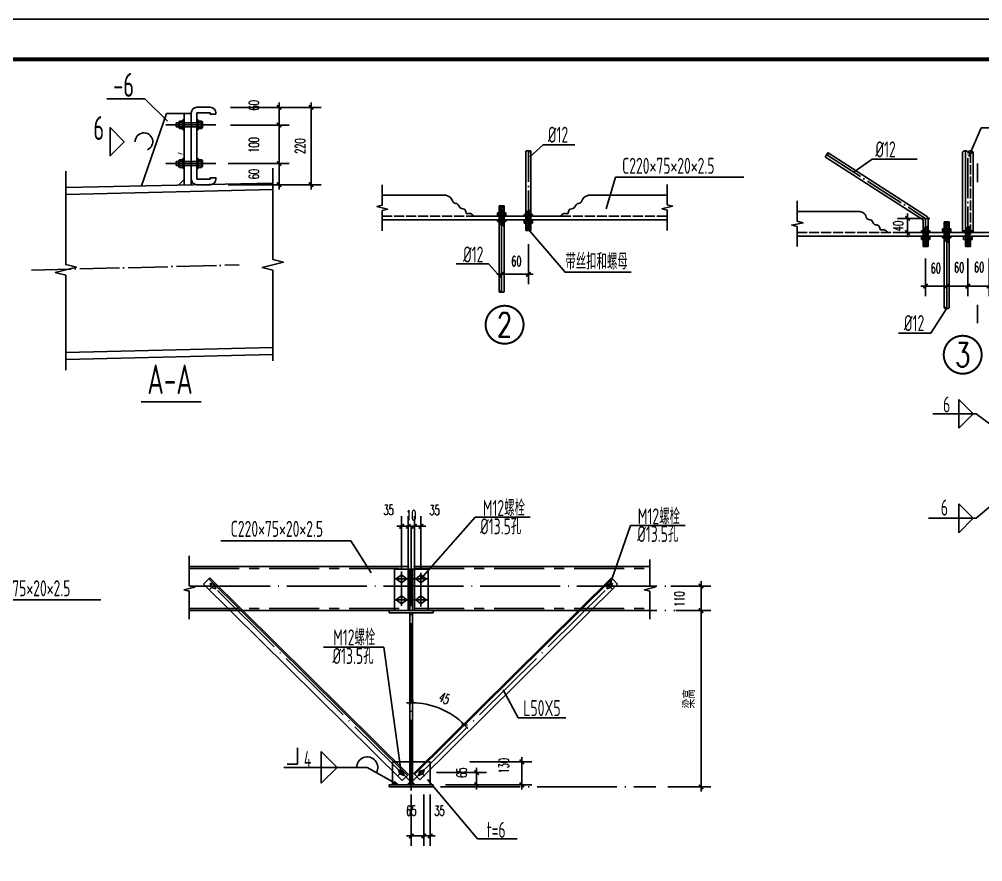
# Model space of a CAD drawing. Extents: x 14207793 to 14719554, y -1675802 to -1228715.
# Drawn here: x 14532080 to 14556190, y -1568071 to -1546998 of the extents above; entities that cross this region are included whole.
import ezdxf
from ezdxf.enums import TextEntityAlignment as Align

# ---------------------------------------------------------------- set-up
doc = ezdxf.new("R2010")
doc.units = 0
doc.header["$LTSCALE"] = 500
doc.header["$MEASUREMENT"] = 0
for name, pattern in [('5', [1.2, 0.5, -0.1, 0.5, -0.1]), ('CENTERR', [30, 25, -2, 1, -2]), ('CENTERX2', [4, 2.5, -0.5, 0.5, -0.5]), ('DOTE', [2.42, 2, -0.2, 0.02, -0.2]), ('x', [5, 3, -2]), ('x2', [1.25, 0.75, -0.5])]:
    doc.linetypes.add(name, pattern=pattern)
doc.layers.get('0').update_dxf_attribs({"linetype": 'CONTINUOUS'})
doc.layers.get('DEFPOINTS').update_dxf_attribs({"color": 140, "linetype": 'CONTINUOUS'})
for name, color, linetype in [('2Z', 2, 'CENTERR'), ('4', 7, 'CONTINUOUS'), ('AXIS', 3, 'CONTINUOUS'), ('BOLT', 2, 'CONTINUOUS'), ('BOLTFILL', 2, 'CONTINUOUS'), ('BOLTX', 2, 'x2'), ('DIM', 3, 'CONTINUOUS'), ('DOTE', 8, 'DOTE'), ('GSYMBT', 3, 'CONTINUOUS'), ('PUB_TITLE', 4, 'CONTINUOUS'), ('S', 2, 'CONTINUOUS'), ('SBEAM', 2, 'CONTINUOUS'), ('SYMB', 7, 'CONTINUOUS'), ('X', 2, 'x')]:
    doc.layers.add(name, color=color, linetype=linetype)
doc.styles.add('DIM_FONT', font='SIMPLEX.shx', dxfattribs={"width": 0.6})
doc.styles.add('HZ', font='txt', dxfattribs={"width": 0.8, "bigfont": 'hztxt'})
doc.styles.add('TSSD_REIN', font='Tssdeng.shx', dxfattribs={"width": 0.65, "bigfont": 'hztxt.shx'})
doc.dimstyles.new('DIMN', dxfattribs={"dimtxt": 300, "dimasz": 0.5, "dimexe": 100, "dimexo": 300, "dimgap": 150, "dimtad": 1, "dimdec": 0, "dimzin": 0, "dimdsep": 46, "dimtxsty": 'DIM_FONT', "dimblk": '_DIMX', "dimcen": 0.09, "dimdle": 0.6, "dimclrd": 3, "dimclre": 3, "dimclrt": 7, "dimadec": 0, "dimazin": 0, "dimtfac": 3.036, "dimtdec": 0, "dimtix": 1, "dimtmove": 2, "dimatfit": 3, "dimldrblk": '_DIMX', "dimfxl": 0, "dimtolj": 1, "dimtzin": 0, "dimarcsym": 0})
doc.dimstyles.new('DIMN$0', dxfattribs={"dimtxt": 250, "dimasz": 0.8, "dimexe": 250, "dimexo": 300, "dimgap": 150, "dimtad": 1, "dimdec": 0, "dimzin": 0, "dimdsep": 46, "dimtxsty": 'DIM_FONT', "dimblk": '_DIMX', "dimcen": 0.09, "dimclrt": 7, "dimadec": 0, "dimazin": 0, "dimtfac": 1, "dimtdec": 0, "dimtix": 1, "dimtmove": 2, "dimatfit": 3, "dimldrblk": '_DIMX', "dimfxl": 0, "dimtolj": 1, "dimtzin": 0, "dimarcsym": 0})

# ---------------------------------------------------------------- blocks, each defined once
blk = doc.blocks.new('BF8_3')
for p, q in [((1.5, -1.57), (1.5, 4.63)), ((-2.35, -1.57), (1.5, -1.57))]:
    blk.add_line(p, q)
blk = doc.blocks.new('_DIMX')
blk.add_line((-150, 0), (150, 0))
at = {"const_width": 50}
blk.add_lwpolyline([(-70, -70), (70, 70)], dxfattribs=at)
blk = doc.blocks.new('*D27')
at = {"layer": 'AXIS', "color": 0, "lineweight": -2}
for p, q in [((14542523, -1565841), (14543774, -1565841)), ((14543524, -1565842), (14543524, -1566144)), ((14542746, -1566145), (14543774, -1566145))]:
    blk.add_line(p, q, dxfattribs=at)
at = {"layer": 'DEFPOINTS', "color": 0}
for p in [(14542223, -1565841), (14542446, -1566145), (14543524, -1566145)]:
    blk.add_point(p, dxfattribs=at)
at = {"layer": 'AXIS', "color": 0, "lineweight": -2, "xscale": 0.8, "yscale": 0.8, "zscale": 0.8}
for p, rotation in [((14543524, -1565841), 90), ((14543524, -1566145), 270)]:
    blk.add_blockref('_DIMX', p, dxfattribs=dict(at, rotation=rotation))
at = {"layer": 'AXIS', "color": 7, "insert": (14543150, -1565841), "char_height": 250, "attachment_point": 5, "rotation": 90, "style": 'DIM_FONT'}
blk.add_mtext('\\A1;65', dxfattribs=at)
blk = doc.blocks.new('*D28')
at = {"layer": 'AXIS', "color": 0, "lineweight": -2}
for p, q in [((14543351, -1565572), (14544907, -1565572)), ((14544657, -1566144), (14544657, -1565573)), ((14543428, -1566145), (14544907, -1566145))]:
    blk.add_line(p, q, dxfattribs=at)
at = {"layer": 'DEFPOINTS', "color": 0}
for p in [(14543051, -1565572), (14544657, -1565572), (14543128, -1566145)]:
    blk.add_point(p, dxfattribs=at)
at = {"layer": 'AXIS', "color": 0, "lineweight": -2, "xscale": 0.8, "yscale": 0.8, "zscale": 0.8}
for p, rotation in [((14544657, -1565572), 90), ((14544657, -1566145), 270)]:
    blk.add_blockref('_DIMX', p, dxfattribs=dict(at, rotation=rotation))
at = {"layer": 'AXIS', "color": 7, "insert": (14544206, -1565671), "char_height": 250, "attachment_point": 5, "rotation": 90, "style": 'DIM_FONT'}
blk.add_mtext('\\A1;130', dxfattribs=at)
blk = doc.blocks.new('JF_13')
for p, q in [((3, 0), (0, 3)), ((0, 3), (0, 0)), ((0, 0), (3, 0)), ((0, -3), (0, 0)), ((3, 0), (0, -3))]:
    blk.add_line(p, q)
blk = doc.blocks.new('*D29')
at = {"layer": 'AXIS', "color": 0, "lineweight": -2}
for p, q in [((14548388, -1561176), (14549390, -1561176)), ((14549140, -1561177), (14549140, -1561787)), ((14548508, -1561788), (14549390, -1561788))]:
    blk.add_line(p, q, dxfattribs=at)
at = {"layer": 'DEFPOINTS', "color": 0}
for p in [(14548088, -1561176), (14548208, -1561788), (14549140, -1561788)]:
    blk.add_point(p, dxfattribs=at)
at = {"layer": 'AXIS', "color": 0, "lineweight": -2, "xscale": 0.8, "yscale": 0.8, "zscale": 0.8}
for p, rotation in [((14549140, -1561176), 90), ((14549140, -1561788), 270)]:
    blk.add_blockref('_DIMX', p, dxfattribs=dict(at, rotation=rotation))
at = {"layer": 'AXIS', "color": 7, "insert": (14548599, -1561501), "char_height": 250, "attachment_point": 5, "rotation": 90, "style": 'DIM_FONT'}
blk.add_mtext('\\A1;110', dxfattribs=at)
blk = doc.blocks.new('*D32')
at = {"layer": 'AXIS', "color": 0, "lineweight": -2}
for p, q in [((14554863, -1551979), (14554059, -1551979)), ((14554309, -1551980), (14554309, -1552331)), ((14554460, -1552332), (14554059, -1552332))]:
    blk.add_line(p, q, dxfattribs=at)
at = {"layer": 'DEFPOINTS', "color": 0}
for p in [(14555163, -1551979), (14554309, -1552332), (14554760, -1552332)]:
    blk.add_point(p, dxfattribs=at)
at = {"layer": 'AXIS', "color": 0, "lineweight": -2, "xscale": 0.8, "yscale": 0.8, "zscale": 0.8}
for p, rotation in [((14554309, -1551979), 90), ((14554309, -1552332), 270)]:
    blk.add_blockref('_DIMX', p, dxfattribs=dict(at, rotation=rotation))
at = {"layer": 'AXIS', "color": 7, "insert": (14554075, -1552168), "char_height": 250, "attachment_point": 5, "rotation": 90, "style": 'DIM_FONT'}
blk.add_mtext('\\A1;40', dxfattribs=at)
blk = doc.blocks.new('*D33')
at = {"layer": 'AXIS', "color": 0, "lineweight": -2}
for p, q in [((14555818, -1552984), (14555818, -1553922)), ((14556348, -1552984), (14556348, -1553922)), ((14555819, -1553672), (14556347, -1553672))]:
    blk.add_line(p, q, dxfattribs=at)
at = {"layer": 'DEFPOINTS', "color": 0}
for p in [(14555818, -1552684), (14556348, -1552684), (14556348, -1553672)]:
    blk.add_point(p, dxfattribs=at)
at = {"layer": 'AXIS', "color": 0, "lineweight": -2, "xscale": 0.8, "yscale": 0.8, "zscale": 0.8, "rotation": 180}
blk.add_blockref('_DIMX', (14555818, -1553672), dxfattribs=at)
at = {"layer": 'AXIS', "color": 0, "lineweight": -2, "xscale": 0.8, "yscale": 0.8, "zscale": 0.8}
blk.add_blockref('_DIMX', (14556348, -1553672), dxfattribs=at)
at = {"layer": 'AXIS', "color": 7, "insert": (14556100, -1553200), "char_height": 250, "attachment_point": 5, "style": 'DIM_FONT'}
blk.add_mtext('\\A1;60', dxfattribs=at)
blk = doc.blocks.new('*D34')
at = {"layer": 'AXIS', "color": 0, "lineweight": -2}
for p, q in [((14555289, -1553117), (14555289, -1553922)), ((14555818, -1552984), (14555818, -1553922)), ((14555290, -1553672), (14555818, -1553672))]:
    blk.add_line(p, q, dxfattribs=at)
at = {"layer": 'DEFPOINTS', "color": 0}
for p in [(14555289, -1552817), (14555818, -1552684), (14555818, -1553672)]:
    blk.add_point(p, dxfattribs=at)
at = {"layer": 'AXIS', "color": 0, "lineweight": -2, "xscale": 0.8, "yscale": 0.8, "zscale": 0.8, "rotation": 180}
blk.add_blockref('_DIMX', (14555289, -1553672), dxfattribs=at)
at = {"layer": 'AXIS', "color": 0, "lineweight": -2, "xscale": 0.8, "yscale": 0.8, "zscale": 0.8}
blk.add_blockref('_DIMX', (14555818, -1553672), dxfattribs=at)
at = {"layer": 'AXIS', "color": 7, "insert": (14555600, -1553205), "char_height": 250, "attachment_point": 5, "style": 'DIM_FONT'}
blk.add_mtext('\\A1;60', dxfattribs=at)
blk = doc.blocks.new('*D35')
at = {"layer": 'AXIS', "color": 0, "lineweight": -2}
for p, q in [((14554760, -1552984), (14554760, -1553922)), ((14555289, -1552974), (14555289, -1553922)), ((14554761, -1553672), (14555288, -1553672))]:
    blk.add_line(p, q, dxfattribs=at)
at = {"layer": 'DEFPOINTS', "color": 0}
for p in [(14554760, -1552684), (14555289, -1552674), (14555289, -1553672)]:
    blk.add_point(p, dxfattribs=at)
at = {"layer": 'AXIS', "color": 0, "lineweight": -2, "xscale": 0.8, "yscale": 0.8, "zscale": 0.8, "rotation": 180}
blk.add_blockref('_DIMX', (14554760, -1553672), dxfattribs=at)
at = {"layer": 'AXIS', "color": 0, "lineweight": -2, "xscale": 0.8, "yscale": 0.8, "zscale": 0.8}
blk.add_blockref('_DIMX', (14555289, -1553672), dxfattribs=at)
at = {"layer": 'AXIS', "color": 7, "insert": (14555015, -1553224), "char_height": 250, "attachment_point": 5, "style": 'DIM_FONT'}
blk.add_mtext('\\A1;60', dxfattribs=at)
blk = doc.blocks.new('*D36')
at = {"layer": 'AXIS', "color": 0, "lineweight": -2}
for p, q in [((14544149, -1552561), (14544149, -1553627)), ((14544820, -1552625), (14544820, -1553627)), ((14544150, -1553377), (14544819, -1553377))]:
    blk.add_line(p, q, dxfattribs=at)
at = {"layer": 'DEFPOINTS', "color": 0}
for p in [(14544149, -1552261), (14544820, -1552325), (14544820, -1553377)]:
    blk.add_point(p, dxfattribs=at)
at = {"layer": 'AXIS', "color": 0, "lineweight": -2, "xscale": 0.8, "yscale": 0.8, "zscale": 0.8, "rotation": 180}
blk.add_blockref('_DIMX', (14544149, -1553377), dxfattribs=at)
at = {"layer": 'AXIS', "color": 0, "lineweight": -2, "xscale": 0.8, "yscale": 0.8, "zscale": 0.8}
blk.add_blockref('_DIMX', (14544820, -1553377), dxfattribs=at)
at = {"layer": 'AXIS', "color": 7, "insert": (14544520, -1553050), "char_height": 250, "attachment_point": 5, "style": 'DIM_FONT'}
blk.add_mtext('\\A1;60', dxfattribs=at)
blk = doc.blocks.new('*D37')
at = {"layer": 'AXIS', "color": 0, "lineweight": -2}
for p, q in [((14538020, -1549203), (14539632, -1549203)), ((14539382, -1549203), (14539382, -1551135)), ((14538020, -1551136), (14539632, -1551136))]:
    blk.add_line(p, q, dxfattribs=at)
at = {"layer": 'DEFPOINTS', "color": 0}
for p in [(14537720, -1549203), (14537720, -1551136), (14539382, -1551136)]:
    blk.add_point(p, dxfattribs=at)
at = {"layer": 'AXIS', "color": 0, "lineweight": -2, "xscale": 0.8, "yscale": 0.8, "zscale": 0.8}
for p, rotation in [((14539382, -1549203), 90), ((14539382, -1551136), 270)]:
    blk.add_blockref('_DIMX', p, dxfattribs=dict(at, rotation=rotation))
at = {"layer": 'AXIS', "color": 7, "insert": (14539107, -1550169), "char_height": 250, "attachment_point": 5, "rotation": 90, "style": 'DIM_FONT'}
blk.add_mtext('\\A1;220', dxfattribs=at)
blk = doc.blocks.new('*D38')
at = {"layer": 'AXIS', "color": 0, "lineweight": -2}
for p, q in [((14537370, -1549203), (14538831, -1549203)), ((14538581, -1549203), (14538581, -1549643)), ((14537370, -1549644), (14538831, -1549644))]:
    blk.add_line(p, q, dxfattribs=at)
at = {"layer": 'DEFPOINTS', "color": 0}
for p in [(14537070, -1549203), (14537070, -1549644), (14538581, -1549644)]:
    blk.add_point(p, dxfattribs=at)
at = {"layer": 'AXIS', "color": 0, "lineweight": -2, "xscale": 0.8, "yscale": 0.8, "zscale": 0.8}
for p, rotation in [((14538581, -1549203), 90), ((14538581, -1549644), 270)]:
    blk.add_blockref('_DIMX', p, dxfattribs=dict(at, rotation=rotation))
at = {"layer": 'AXIS', "color": 7, "insert": (14537951, -1549150), "char_height": 250, "attachment_point": 5, "rotation": 90, "style": 'DIM_FONT'}
blk.add_mtext('\\A1;60', dxfattribs=at)
blk = doc.blocks.new('*D39')
at = {"layer": 'AXIS', "color": 0, "lineweight": -2}
for p, q in [((14537370, -1549644), (14538831, -1549644)), ((14538581, -1549644), (14538581, -1550606)), ((14537304, -1550606), (14538831, -1550606))]:
    blk.add_line(p, q, dxfattribs=at)
at = {"layer": 'DEFPOINTS', "color": 0}
for p in [(14537070, -1549644), (14537004, -1550606), (14538581, -1550606)]:
    blk.add_point(p, dxfattribs=at)
at = {"layer": 'AXIS', "color": 0, "lineweight": -2, "xscale": 0.8, "yscale": 0.8, "zscale": 0.8}
for p, rotation in [((14538581, -1549644), 90), ((14538581, -1550606), 270)]:
    blk.add_blockref('_DIMX', p, dxfattribs=dict(at, rotation=rotation))
at = {"layer": 'AXIS', "color": 7, "insert": (14537951, -1550142), "char_height": 250, "attachment_point": 5, "rotation": 90, "style": 'DIM_FONT'}
blk.add_mtext('\\A1;100', dxfattribs=at)
blk = doc.blocks.new('*D40')
at = {"layer": 'AXIS', "color": 0, "lineweight": -2}
for p, q in [((14537304, -1550606), (14538831, -1550606)), ((14538581, -1550607), (14538581, -1551135)), ((14537304, -1551136), (14538831, -1551136))]:
    blk.add_line(p, q, dxfattribs=at)
at = {"layer": 'DEFPOINTS', "color": 0}
for p in [(14537004, -1550606), (14537004, -1551136), (14538581, -1551136)]:
    blk.add_point(p, dxfattribs=at)
at = {"layer": 'AXIS', "color": 0, "lineweight": -2, "xscale": 0.8, "yscale": 0.8, "zscale": 0.8}
for p, rotation in [((14538581, -1550606), 90), ((14538581, -1551136), 270)]:
    blk.add_blockref('_DIMX', p, dxfattribs=dict(at, rotation=rotation))
at = {"layer": 'AXIS', "color": 7, "insert": (14537951, -1550871), "char_height": 250, "attachment_point": 5, "rotation": 90, "style": 'DIM_FONT'}
blk.add_mtext('\\A1;60', dxfattribs=at)
blk = doc.blocks.new('*D41')
at = {"layer": 'AXIS', "color": 0, "lineweight": -2}
blk.add_arc((14541890, -1565971), 1877, 44.7162, 89.9756, dxfattribs=at)
at = {"layer": 'DEFPOINTS', "color": 0}
for p in [(14541890, -1559802), (14546920, -1560995), (14542834, -1564349), (14541974, -1565888), (14541890, -1566290)]:
    blk.add_point(p, dxfattribs=at)
at = {"layer": 'AXIS', "color": 0, "lineweight": -2, "xscale": 0.8, "yscale": 0.8, "zscale": 0.8}
for p, rotation in [((14541890, -1564094), 179.9877897068801), ((14543224, -1564651), 314.704023549247)]:
    blk.add_blockref('_DIMX', p, dxfattribs=dict(at, rotation=rotation))
at = {"layer": 'AXIS', "color": 7, "insert": (14542719, -1563985), "char_height": 250, "attachment_point": 5, "rotation": 337.3459, "style": 'DIM_FONT'}
blk.add_mtext('\\A1;45', dxfattribs=at)
blk = doc.blocks.new('*D42')
at = {"layer": 'AXIS', "color": 0, "lineweight": -2}
for p, q in [((14541648, -1560763), (14541648, -1559430)), ((14541813, -1560763), (14541813, -1559430)), ((14541647, -1559680), (14541646, -1559680)), ((14541648, -1559680), (14541813, -1559680)), ((14541814, -1559680), (14541815, -1559680))]:
    blk.add_line(p, q, dxfattribs=at)
at = {"layer": 'DEFPOINTS', "color": 0}
for p in [(14541813, -1559680), (14541648, -1561063), (14541813, -1561063)]:
    blk.add_point(p, dxfattribs=at)
at = {"layer": 'AXIS', "color": 0, "lineweight": -2, "xscale": 0.8, "yscale": 0.8, "zscale": 0.8}
blk.add_blockref('_DIMX', (14541648, -1559680), dxfattribs=at)
at = {"layer": 'AXIS', "color": 0, "lineweight": -2, "xscale": 0.8, "yscale": 0.8, "zscale": 0.8, "rotation": 180}
blk.add_blockref('_DIMX', (14541813, -1559680), dxfattribs=at)
at = {"layer": 'AXIS', "color": 7, "insert": (14541323, -1559271), "char_height": 250, "attachment_point": 5, "style": 'DIM_FONT'}
blk.add_mtext('\\A1;35', dxfattribs=at)
blk = doc.blocks.new('*D43')
at = {"layer": 'AXIS', "color": 0, "lineweight": -2}
for p, q in [((14541813, -1560763), (14541813, -1559430)), ((14541967, -1560763), (14541967, -1559430)), ((14541812, -1559680), (14541811, -1559680)), ((14541813, -1559680), (14541967, -1559680)), ((14541968, -1559680), (14541969, -1559680))]:
    blk.add_line(p, q, dxfattribs=at)
at = {"layer": 'DEFPOINTS', "color": 0}
for p in [(14541967, -1559680), (14541813, -1561063), (14541967, -1561063)]:
    blk.add_point(p, dxfattribs=at)
at = {"layer": 'AXIS', "color": 0, "lineweight": -2, "xscale": 0.8, "yscale": 0.8, "zscale": 0.8}
blk.add_blockref('_DIMX', (14541813, -1559680), dxfattribs=at)
at = {"layer": 'AXIS', "color": 0, "lineweight": -2, "xscale": 0.8, "yscale": 0.8, "zscale": 0.8, "rotation": 180}
blk.add_blockref('_DIMX', (14541967, -1559680), dxfattribs=at)
at = {"layer": 'AXIS', "color": 7, "insert": (14541890, -1559405), "char_height": 250, "attachment_point": 5, "style": 'DIM_FONT'}
blk.add_mtext('\\A1;10', dxfattribs=at)
blk = doc.blocks.new('*D44')
at = {"layer": 'AXIS', "color": 0, "lineweight": -2}
for p, q in [((14541967, -1560763), (14541967, -1559430)), ((14542133, -1560763), (14542133, -1559430)), ((14541967, -1559680), (14541966, -1559680)), ((14541967, -1559680), (14542133, -1559680)), ((14542133, -1559680), (14542134, -1559680))]:
    blk.add_line(p, q, dxfattribs=at)
at = {"layer": 'DEFPOINTS', "color": 0}
for p in [(14542133, -1559680), (14541967, -1561063), (14542133, -1561063)]:
    blk.add_point(p, dxfattribs=at)
at = {"layer": 'AXIS', "color": 0, "lineweight": -2, "xscale": 0.8, "yscale": 0.8, "zscale": 0.8}
blk.add_blockref('_DIMX', (14541967, -1559680), dxfattribs=at)
at = {"layer": 'AXIS', "color": 0, "lineweight": -2, "xscale": 0.8, "yscale": 0.8, "zscale": 0.8, "rotation": 180}
blk.add_blockref('_DIMX', (14542133, -1559680), dxfattribs=at)
at = {"layer": 'AXIS', "color": 7, "insert": (14542473, -1559273), "char_height": 250, "attachment_point": 5, "style": 'DIM_FONT'}
blk.add_mtext('\\A1;35', dxfattribs=at)
blk = doc.blocks.new('*D45')
at = {"layer": 'AXIS', "color": 0, "lineweight": -2}
for p, q in [((14541890, -1566390), (14541890, -1567676)), ((14542202, -1566390), (14542202, -1567676)), ((14541891, -1567426), (14542201, -1567426))]:
    blk.add_line(p, q, dxfattribs=at)
at = {"layer": 'DEFPOINTS', "color": 0}
for p in [(14541890, -1566090), (14542202, -1566090), (14542202, -1567426)]:
    blk.add_point(p, dxfattribs=at)
at = {"layer": 'AXIS', "color": 0, "lineweight": -2, "xscale": 0.8, "yscale": 0.8, "zscale": 0.8, "rotation": 180}
blk.add_blockref('_DIMX', (14541890, -1567426), dxfattribs=at)
at = {"layer": 'AXIS', "color": 0, "lineweight": -2, "xscale": 0.8, "yscale": 0.8, "zscale": 0.8}
blk.add_blockref('_DIMX', (14542202, -1567426), dxfattribs=at)
at = {"layer": 'AXIS', "color": 7, "insert": (14541890, -1566796), "char_height": 250, "attachment_point": 5, "style": 'DIM_FONT'}
blk.add_mtext('\\A1;65', dxfattribs=at)
blk = doc.blocks.new('*D46')
at = {"layer": 'AXIS', "color": 0, "lineweight": -2}
for p, q in [((14542202, -1566390), (14542202, -1567676)), ((14542364, -1566390), (14542364, -1567676)), ((14542201, -1567426), (14542201, -1567426)), ((14542202, -1567426), (14542364, -1567426)), ((14542365, -1567426), (14542366, -1567426))]:
    blk.add_line(p, q, dxfattribs=at)
at = {"layer": 'DEFPOINTS', "color": 0}
for p in [(14542202, -1566090), (14542364, -1566090), (14542364, -1567426)]:
    blk.add_point(p, dxfattribs=at)
at = {"layer": 'AXIS', "color": 0, "lineweight": -2, "xscale": 0.8, "yscale": 0.8, "zscale": 0.8}
blk.add_blockref('_DIMX', (14542202, -1567426), dxfattribs=at)
at = {"layer": 'AXIS', "color": 0, "lineweight": -2, "xscale": 0.8, "yscale": 0.8, "zscale": 0.8, "rotation": 180}
blk.add_blockref('_DIMX', (14542364, -1567426), dxfattribs=at)
at = {"layer": 'AXIS', "color": 7, "insert": (14542595, -1566796), "char_height": 250, "attachment_point": 5, "style": 'DIM_FONT'}
blk.add_mtext('\\A1;35', dxfattribs=at)
blk = doc.blocks.new('*D47')
at = {"layer": 'AXIS', "color": 0, "lineweight": -2}
for p, q in [((14548808, -1561788), (14549390, -1561788)), ((14549140, -1561789), (14549140, -1566197)), ((14548313, -1566198), (14549390, -1566198))]:
    blk.add_line(p, q, dxfattribs=at)
at = {"layer": 'DEFPOINTS', "color": 0}
for p in [(14548508, -1561788), (14548013, -1566198), (14549140, -1566198)]:
    blk.add_point(p, dxfattribs=at)
at = {"layer": 'AXIS', "color": 0, "lineweight": -2, "xscale": 0.8, "yscale": 0.8, "zscale": 0.8}
for p, rotation in [((14549140, -1561788), 90), ((14549140, -1566198), 270)]:
    blk.add_blockref('_DIMX', p, dxfattribs=dict(at, rotation=rotation))
at = {"layer": 'AXIS', "color": 7, "insert": (14548840, -1563993), "char_height": 300, "attachment_point": 5, "rotation": 90, "style": 'TSSD_REIN'}
blk.add_mtext('\\A1;梁高', dxfattribs=at)

msp = doc.modelspace()

# ---------------------------------------------------------------- linework, layer by layer
for p, q in [((14544757.98, -1552277.8), (14544757.98, -1550298.84)), ((14544881.46, -1552277.8), (14544881.46, -1550298.84)), ((14552256.95, -1550443.13), (14554657.69, -1551986.47)), ((14552323.73, -1550339.27), (14554781.17, -1551919.05)), ((14555756.6, -1552684.4), (14555756.6, -1550290.01)), ((14544087.66, -1551660.4), (14544211.14, -1551660.4)), ((14544087.66, -1551660.4), (14544087.66, -1553812.11)), ((14544087.66, -1551678.55), (14544211.14, -1551734.68)), ((14544154.29, -1551660.4), (14544211.14, -1551686.24)), ((14544211.14, -1551660.4), (14544211.14, -1553812.11)), ((14544043.56, -1551836.8), (14544043.56, -1551925)), ((14544043.56, -1551836.8), (14544255.24, -1551836.8)), ((14544087.66, -1551727), (14544211.14, -1551783.12)), ((14544087.66, -1551775.44), (14544211.14, -1551831.56)), ((14544087.66, -1551823.88), (14544211.14, -1551880)), ((14544087.66, -1551872.32), (14544211.14, -1551928.45)), ((14544087.66, -1551920.76), (14544211.14, -1551976.89)), ((14544255.24, -1551836.8), (14544255.24, -1551925)), ((14544713.88, -1551925), (14544713.88, -1551880.9)), ((14544713.88, -1551880.9), (14544925.56, -1551880.9)), ((14544757.98, -1551823.67), (14544881.46, -1551767.55)), ((14544757.98, -1551872.11), (14544881.46, -1551815.99)), ((14544757.98, -1551920.55), (14544881.46, -1551864.43)), ((14544757.98, -1551969), (14544881.46, -1551912.87)), ((14544925.56, -1551925), (14544925.56, -1551880.9)), ((14544043.56, -1552013.2), (14544043.56, -1552057.3)), ((14544043.56, -1552057.3), (14544255.24, -1552057.3)), ((14544087.66, -1551969.2), (14544211.14, -1552025.33)), ((14544087.66, -1552017.65), (14544211.14, -1552073.77)), ((14544087.66, -1552066.09), (14544211.14, -1552122.21)), ((14544087.66, -1552114.53), (14544211.14, -1552170.65)), ((14544255.24, -1552013.2), (14544255.24, -1552057.3)), ((14544713.88, -1552101.4), (14544713.88, -1552013.2)), ((14544713.88, -1552101.4), (14544925.56, -1552101.4)), ((14544757.98, -1552017.44), (14544881.46, -1551961.31)), ((14544757.98, -1552065.88), (14544881.46, -1552009.75)), ((14544757.98, -1552114.32), (14544881.46, -1552058.2)), ((14544757.98, -1552162.76), (14544881.46, -1552106.64)), ((14544757.98, -1552211.2), (14544881.46, -1552155.08)), ((14544925.56, -1552101.4), (14544925.56, -1552013.2)), ((14554698.2, -1552684.4), (14554698.2, -1552060.66)), ((14554821.68, -1552684.4), (14554821.68, -1551993.25)), ((14555227.4, -1552067), (14555227.4, -1554218.71)), ((14555227.4, -1552067), (14555350.88, -1552067)), ((14555227.4, -1552085.15), (14555350.88, -1552141.28)), ((14555227.4, -1552133.6), (14555350.88, -1552189.72)), ((14555294.03, -1552067), (14555350.88, -1552092.84)), ((14555350.88, -1552067), (14555350.88, -1554218.71)), ((14544757.98, -1552259.65), (14544881.46, -1552203.52)), ((14544757.98, -1552277.8), (14544881.46, -1552277.8)), ((14544824.61, -1552277.8), (14544881.46, -1552251.96)), ((14554654.1, -1552331.6), (14554654.1, -1552287.5)), ((14554654.1, -1552287.5), (14554865.78, -1552287.5)), ((14554698.2, -1552230.27), (14554821.68, -1552174.15)), ((14554698.2, -1552278.71), (14554821.68, -1552222.59)), ((14554698.2, -1552327.15), (14554821.68, -1552271.03)), ((14554698.2, -1552375.6), (14554821.68, -1552319.47)), ((14554698.2, -1552424.04), (14554821.68, -1552367.91)), ((14554865.78, -1552331.6), (14554865.78, -1552287.5)), ((14555183.3, -1552243.4), (14555394.98, -1552243.4)), ((14555183.3, -1552243.4), (14555183.3, -1552331.6)), ((14555227.4, -1552182.04), (14555350.88, -1552238.16)), ((14555227.4, -1552230.48), (14555350.88, -1552286.6)), ((14555227.4, -1552278.92), (14555350.88, -1552335.05)), ((14555227.4, -1552327.36), (14555350.88, -1552383.49)), ((14555227.4, -1552375.8), (14555350.88, -1552431.93)), ((14555394.98, -1552243.4), (14555394.98, -1552331.6)), ((14555712.5, -1552287.5), (14555924.18, -1552287.5)), ((14555712.5, -1552331.6), (14555712.5, -1552287.5)), ((14555756.6, -1552230.27), (14555880.08, -1552174.15)), ((14555756.6, -1552278.71), (14555880.08, -1552222.59)), ((14555756.6, -1552327.15), (14555880.08, -1552271.03)), ((14555756.6, -1552375.6), (14555880.08, -1552319.47)), ((14555756.6, -1552424.04), (14555880.08, -1552367.91)), ((14555924.18, -1552331.6), (14555924.18, -1552287.5)), ((14554654.1, -1552508), (14554654.1, -1552419.8)), ((14554654.1, -1552508), (14554865.78, -1552508)), ((14554698.2, -1552472.48), (14554821.68, -1552416.35)), ((14554698.2, -1552520.92), (14554821.68, -1552464.8)), ((14554698.2, -1552569.36), (14554821.68, -1552513.24)), ((14554698.2, -1552617.8), (14554821.68, -1552561.68)), ((14554698.2, -1552666.25), (14554821.68, -1552610.12)), ((14554865.78, -1552508), (14554865.78, -1552419.8)), ((14555183.3, -1552419.8), (14555183.3, -1552463.9)), ((14555183.3, -1552463.9), (14555394.98, -1552463.9)), ((14555227.4, -1552424.25), (14555350.88, -1552480.37)), ((14555227.4, -1552472.69), (14555350.88, -1552528.81)), ((14555227.4, -1552521.13), (14555350.88, -1552577.25)), ((14555394.98, -1552419.8), (14555394.98, -1552463.9)), ((14555712.5, -1552508), (14555712.5, -1552419.8)), ((14555712.5, -1552508), (14555924.18, -1552508)), ((14555756.6, -1552472.48), (14555880.08, -1552416.35)), ((14555756.6, -1552520.92), (14555880.08, -1552464.8)), ((14555756.6, -1552569.36), (14555880.08, -1552513.24)), ((14555756.6, -1552617.8), (14555880.08, -1552561.68)), ((14555756.6, -1552666.25), (14555880.08, -1552610.12)), ((14555924.18, -1552508), (14555924.18, -1552419.8)), ((14554698.2, -1552684.4), (14554821.68, -1552684.4)), ((14554764.83, -1552684.4), (14554821.68, -1552658.56)), ((14555756.6, -1552684.4), (14555880.08, -1552684.4)), ((14555823.23, -1552684.4), (14555880.08, -1552658.56)), ((14555594.42, -1556505.21), (14555594.42, -1556864.74)), ((14555954.01, -1556864.79), (14555594.42, -1556505.21)), ((14556028.79, -1556864.8), (14554939.1, -1556864.73)), ((14555594.42, -1556864.74), (14555594.42, -1557224.31)), ((14555594.42, -1557224.31), (14555954.01, -1556864.79)), ((14557419.1, -1557901.65), (14556028.79, -1556864.8)), ((14557869.83, -1557901.65), (14556028.79, -1559480.29)), ((14555594.42, -1559120.7), (14555594.42, -1559480.24)), ((14555954.01, -1559480.28), (14555594.42, -1559120.7)), ((14542132.69, -1560995.63), (14543491.39, -1559454.18)), ((14543491.39, -1559454.18), (14544867.5, -1559454.18)), ((14556028.79, -1559480.29), (14554828.85, -1559480.22)), ((14555594.42, -1559480.24), (14555594.42, -1559839.81)), ((14555594.42, -1559839.81), (14555954.01, -1559480.28)), ((14546850.35, -1561172.38), (14547372.5, -1559657.83)), ((14547372.5, -1559657.83), (14548747.5, -1559657.83)), ((14541857.07, -1560751.69), (14541857.07, -1561788.04)), ((14541923.22, -1560751.69), (14541923.22, -1561788.04)), ((14536693.12, -1561127.64), (14536849.04, -1560971.73)), ((14541794.23, -1565910.52), (14536825.65, -1560995.11)), ((14541515.29, -1560995.63), (14541647.59, -1560896.4)), ((14541647.59, -1561094.85), (14541515.29, -1560995.63)), ((14541647.59, -1560896.4), (14541779.89, -1560995.63)), ((14541779.89, -1560995.63), (14541647.59, -1561094.85)), ((14541973.85, -1565888.14), (14546919.51, -1560995.4)), ((14542000.39, -1560995.63), (14542132.69, -1560896.4)), ((14542132.69, -1561094.85), (14542000.39, -1560995.63)), ((14542132.69, -1560896.4), (14542264.99, -1560995.63)), ((14542264.99, -1560995.63), (14542132.69, -1561094.85)), ((14547052.04, -1561127.93), (14546896.12, -1560972.01)), ((14536854.93, -1561104.26), (14536890.02, -1561209.5)), ((14536854.93, -1561104.26), (14536960.18, -1561139.34)), ((14536890.02, -1561209.5), (14536995.26, -1561244.58)), ((14536995.26, -1561244.58), (14536960.18, -1561139.34)), ((14546782.16, -1561244.87), (14546817.24, -1561139.62)), ((14546887.4, -1561209.79), (14546782.16, -1561244.87)), ((14546922.48, -1561104.54), (14546817.24, -1561139.62)), ((14546922.48, -1561104.54), (14546887.4, -1561209.79)), ((14541515.29, -1561522.08), (14541647.59, -1561422.86)), ((14541647.59, -1561621.31), (14541515.29, -1561522.08)), ((14541647.59, -1561422.86), (14541779.89, -1561522.08)), ((14541779.89, -1561522.08), (14541647.59, -1561621.31)), ((14542000.39, -1561522.08), (14542132.69, -1561422.86)), ((14542132.69, -1561621.31), (14542000.39, -1561522.08)), ((14542132.69, -1561422.86), (14542264.99, -1561522.08)), ((14542264.99, -1561522.08), (14542132.69, -1561621.31)), ((14542309.09, -1561788.04), (14547856.14, -1561788.04)), ((14548737.51, -1561788.04), (14549287.41, -1561788.04)), ((14541857.07, -1561840.96), (14541857.07, -1566145.12)), ((14541923.22, -1561840.96), (14541923.22, -1566145.12)), ((14541201.31, -1562707.99), (14539695, -1562707.99)), ((14541638.81, -1565841.49), (14541201.31, -1562707.99)), ((14544186.25, -1563772.43), (14544562.51, -1564467.62)), ((14544562.51, -1564467.62), (14545757.5, -1564467.62)), ((14541416.07, -1565572.19), (14541416.07, -1566145.12)), ((14541857.07, -1565572.19), (14541416.07, -1565572.19)), ((14541923.22, -1565572.19), (14542364.22, -1565572.19)), ((14542364.22, -1565572.19), (14542364.22, -1566145.12)), ((14540786.52, -1565712.98), (14538696.88, -1565712.98)), ((14541563.75, -1566146.15), (14540786.52, -1565712.98)), ((14541570.12, -1565769.85), (14541605.2, -1565875.1)), ((14541570.12, -1565769.85), (14541675.36, -1565804.94)), ((14541605.2, -1565875.1), (14541710.45, -1565910.18)), ((14541661.7, -1566043.05), (14541817.62, -1565887.14)), ((14541710.45, -1565910.18), (14541675.36, -1565804.94)), ((14542106.38, -1566020.67), (14541950.46, -1565864.75)), ((14542069.84, -1565910.18), (14542104.92, -1565804.94)), ((14542175.08, -1565875.1), (14542069.84, -1565910.18)), ((14542210.16, -1565769.85), (14542104.92, -1565804.94)), ((14542210.16, -1565769.85), (14542175.08, -1565875.1)), ((14541338.89, -1566145.12), (14541338.89, -1566198.04)), ((14541338.89, -1566145.12), (14542441.39, -1566145.12)), ((14541563.75, -1566146.15), (14541437.69, -1566105.99)), ((14541563.75, -1566146.15), (14541463.28, -1566060.07)), ((14541790.92, -1566145.12), (14541857.07, -1566078.97)), ((14541923.22, -1566078.97), (14541989.37, -1566145.12)), ((14542298.45, -1566013.57), (14543544.56, -1567495.3)), ((14542441.39, -1566145.12), (14542441.39, -1566198.04)), ((14541338.89, -1566198.04), (14542441.39, -1566198.04)), ((14543544.56, -1567495.3), (14544542.6, -1567495.3))]:
    msp.add_line(p, q)
at = {"linetype": '5'}
msp.add_line((14555880.08, -1552684.4), (14555880.08, -1550349.32), dxfattribs=at)
at = {"color": 6}
for p, q in [((14540377.02, -1560046.74), (14537125, -1560046.74)), ((14540885.72, -1560842.47), (14540377.02, -1560046.74))]:
    msp.add_line(p, q, dxfattribs=at)
at = {"color": 0, "linetype": 'ByBlock'}
for p, q in [((14542573.69, -1561788.04), (14543216.29, -1561788.04)), ((14542573.69, -1561788.04), (14543216.29, -1561788.04)), ((14542661.89, -1561788.04), (14543435.13, -1561788.04))]:
    msp.add_line(p, q, dxfattribs=at)
for points in [[(14544757.98, -1550298.84, -0.45), (14544819.72, -1550298.84, 0.45), (14544881.46, -1550298.84, 0.45), (14544819.72, -1550298.84)], [(14552256.95, -1550443.13, -0.45), (14552290.34, -1550391.2, 0.45), (14552323.73, -1550339.27, 0.45), (14552290.34, -1550391.2)], [(14555686.04, -1550319.67, -0.45), (14555818.34, -1550319.67, 0.45), (14555950.64, -1550319.67, 0.45), (14555818.34, -1550319.67)], [(14544211.14, -1553812.11, -0.45), (14544149.4, -1553812.11, 0.45), (14544087.66, -1553812.11, 0.45), (14544149.4, -1553812.11)], [(14555350.88, -1554218.71, -0.45), (14555289.14, -1554218.71, 0.45), (14555227.4, -1554218.71, 0.45), (14555289.14, -1554218.71)]]:
    msp.add_lwpolyline(points, format="xyb")
for centre, radius, start, end in [((14554733.48, -1551993.25), 88.2, 0, 57.264774), ((14554610, -1552060.66), 88.2, 0, 57.264774), ((14540786.52, -1565712.98), 264.6, 330.868117, 180)]:
    msp.add_arc(centre, radius, start, end)
for points in [[(14542753.81, -1551395.8), (14542888.25, -1551477.8), (14542958.67, -1551592.92), (14543048.29, -1551618.5), (14543112.31, -1551714.44), (14543240.35, -1551765.6), (14543272.35, -1551855.14), (14543368.38, -1551855.14), (14543445.2, -1551925)], [(14546326.19, -1551395.8), (14546191.75, -1551477.8), (14546121.33, -1551592.92), (14546031.71, -1551618.5), (14545967.69, -1551714.44), (14545839.65, -1551765.6), (14545807.65, -1551855.14), (14545711.62, -1551855.14), (14545634.8, -1551925)], [(14553111.46, -1551802.4), (14553245.9, -1551884.4), (14553316.32, -1551999.52), (14553405.94, -1552025.1), (14553469.96, -1552121.04), (14553597.99, -1552172.2), (14553630, -1552261.74), (14553726.03, -1552261.74), (14553802.85, -1552331.6)]]:
    msp.add_spline(points, degree=3)
at = {"layer": '2Z', "color": 2, "linetype": 'CENTERR'}
for p, q in [((14541647.59, -1560811.21), (14541647.59, -1561666.54)), ((14542132.69, -1560841.94), (14542132.69, -1561687.02)), ((14541471.19, -1560995.63), (14542309.09, -1560995.63)), ((14541471.19, -1561522.08), (14542309.09, -1561522.08))]:
    msp.add_line(p, q, dxfattribs=at)
at = {"layer": '4'}
for p, q in [((14536335.14, -1560685.54), (14541812.97, -1560685.54)), ((14541471.19, -1560751.69), (14541471.19, -1561788.04)), ((14541471.19, -1560751.69), (14542309.09, -1560751.69)), ((14541812.97, -1560751.69), (14541812.97, -1560685.54)), ((14541967.32, -1560685.54), (14547856.14, -1560685.54)), ((14541967.32, -1560751.69), (14541967.32, -1560685.54)), ((14542309.09, -1560751.69), (14542309.09, -1561788.04)), ((14541817.62, -1565887.14), (14536849.04, -1560971.73)), ((14541950.46, -1565864.75), (14546896.12, -1560972.01)), ((14541661.7, -1566043.05), (14536693.12, -1561127.64)), ((14542106.38, -1566020.67), (14547052.04, -1561127.93)), ((14542106.38, -1566020.67), (14547052.04, -1561127.93)), ((14536335.14, -1561788.04), (14541471.19, -1561788.04)), ((14541338.89, -1561788.04), (14541338.89, -1561840.96)), ((14541338.89, -1561788.04), (14542441.39, -1561788.04)), ((14542441.39, -1561788.04), (14542441.39, -1561840.96)), ((14541338.89, -1561840.96), (14542441.39, -1561840.96))]:
    msp.add_line(p, q, dxfattribs=at)
for p in [(14541647.59, -1560751.69), (14541812.97, -1560685.54), (14541967.32, -1560685.54), (14542132.69, -1560751.69), (14542441.39, -1561788.04), (14542441.39, -1561814.5)]:
    msp.add_point(p, dxfattribs=at)
at = {"layer": 'BOLT'}
for p, q in [((14536208.34, -1549510.68), (14536176.58, -1549510.68)), ((14536176.58, -1549764.69), (14536176.58, -1549510.68)), ((14536208.34, -1549764.69), (14536208.34, -1549510.68)), ((14536525.67, -1549510.68), (14536557.42, -1549510.68)), ((14536525.67, -1549764.69), (14536525.67, -1549510.68)), ((14536557.42, -1549764.69), (14536557.42, -1549510.68)), ((14536005.96, -1549690.61), (14536005.96, -1549584.77)), ((14536069.46, -1549584.77), (14536005.96, -1549584.77)), ((14536069.46, -1549690.61), (14536005.96, -1549690.61)), ((14536091.91, -1549542.43), (14536069.46, -1549564.88)), ((14536069.46, -1549710.49), (14536069.46, -1549564.88)), ((14536091.91, -1549732.94), (14536069.46, -1549710.49)), ((14536176.58, -1549542.43), (14536091.91, -1549542.43)), ((14536091.91, -1549732.94), (14536091.91, -1549542.43)), ((14536176.58, -1549590.06), (14536091.91, -1549590.06)), ((14536176.58, -1549685.31), (14536091.91, -1549685.31)), ((14536176.58, -1549732.94), (14536091.91, -1549732.94)), ((14536176.58, -1549732.94), (14536176.58, -1549542.43)), ((14536557.42, -1549542.43), (14536642.09, -1549542.43)), ((14536557.42, -1549590.06), (14536642.09, -1549590.06)), ((14536557.42, -1549685.31), (14536642.09, -1549685.31)), ((14536557.42, -1549732.94), (14536642.09, -1549732.94)), ((14536642.09, -1549542.43), (14536664.54, -1549564.88)), ((14536642.09, -1549732.94), (14536642.09, -1549542.43)), ((14536642.09, -1549732.94), (14536664.54, -1549710.49)), ((14536664.54, -1549710.49), (14536664.54, -1549564.88)), ((14536208.34, -1549764.69), (14536176.58, -1549764.69)), ((14536525.67, -1549764.69), (14536557.42, -1549764.69)), ((14536176.58, -1550733.45), (14536176.58, -1550479.43)), ((14536208.34, -1550479.43), (14536176.58, -1550479.43)), ((14536208.34, -1550733.45), (14536208.34, -1550479.43)), ((14536525.67, -1550733.45), (14536525.67, -1550479.43)), ((14536525.67, -1550479.43), (14536557.42, -1550479.43)), ((14536557.42, -1550733.45), (14536557.42, -1550479.43)), ((14536069.46, -1550553.52), (14536005.96, -1550553.52)), ((14536005.96, -1550659.36), (14536005.96, -1550553.52)), ((14536069.46, -1550659.36), (14536005.96, -1550659.36)), ((14536091.91, -1550511.18), (14536069.46, -1550533.64)), ((14536069.46, -1550679.24), (14536069.46, -1550533.64)), ((14536091.91, -1550701.7), (14536069.46, -1550679.24)), ((14536176.58, -1550511.18), (14536091.91, -1550511.18)), ((14536091.91, -1550701.7), (14536091.91, -1550511.18)), ((14536176.58, -1550558.81), (14536091.91, -1550558.81)), ((14536176.58, -1550654.07), (14536091.91, -1550654.07)), ((14536176.58, -1550701.7), (14536091.91, -1550701.7)), ((14536176.58, -1550701.7), (14536176.58, -1550511.18)), ((14536557.42, -1550511.18), (14536642.09, -1550511.18)), ((14536557.42, -1550558.81), (14536642.09, -1550558.81)), ((14536557.42, -1550654.07), (14536642.09, -1550654.07)), ((14536557.42, -1550701.7), (14536642.09, -1550701.7)), ((14536642.09, -1550701.7), (14536642.09, -1550511.18)), ((14536642.09, -1550511.18), (14536664.54, -1550533.64)), ((14536642.09, -1550701.7), (14536664.54, -1550679.24)), ((14536664.54, -1550679.24), (14536664.54, -1550533.64)), ((14536208.34, -1550733.45), (14536176.58, -1550733.45)), ((14536525.67, -1550733.45), (14536557.42, -1550733.45))]:
    msp.add_line(p, q, dxfattribs=at)
at = {"layer": 'BOLTFILL'}
for p, q in [((14536998.42, -1549637.69), (14535749.7, -1549637.69)), ((14536998.42, -1550606.44), (14535749.7, -1550606.44))]:
    msp.add_line(p, q, dxfattribs=at)
at = {"layer": 'BOLTX'}
for p, q in [((14536557.42, -1549584.77), (14536069.46, -1549584.77)), ((14536557.42, -1549690.61), (14536069.46, -1549690.61)), ((14536557.42, -1550553.52), (14536069.46, -1550553.52)), ((14536557.42, -1550659.36), (14536069.46, -1550659.36))]:
    msp.add_line(p, q, dxfattribs=at)
at = {"layer": 'DEFPOINTS', "color": 0, "linetype": 'ByBlock'}
for p in [(14542309.09, -1560995.63), (14536860.6, -1561236.44), (14536860.6, -1561236.44), (14536860.6, -1561236.44), (14542309.09, -1561788.04), (14542309.09, -1561788.04), (14542309.09, -1561788.04), (14541923.22, -1561840.96), (14542364.22, -1565572.19), (14542395.86, -1565848.87), (14542395.86, -1565848.87), (14541923.22, -1566145.12), (14541923.22, -1566145.12), (14541923.22, -1566145.12), (14542364.22, -1566145.12), (14542364.22, -1566145.12), (14542441.39, -1566145.12), (14542441.39, -1566145.12), (14542202.18, -1566184.39)]:
    msp.add_point(p, dxfattribs=at)
at = {"layer": 'DIM'}
for points in [[(14535787.15, -1549545.04), (14535220.69, -1548984.65), (14535220.69, -1548984.65), (14534272.25, -1548984.65)], [(14555845.84, -1550426.39), (14556153.3, -1549713.78), (14556153.3, -1549713.78), (14558570, -1549713.78)], [(14544857.53, -1550442.46), (14545189.62, -1550135.78), (14545189.62, -1550135.78), (14545985, -1550135.78)], [(14552974.25, -1550809.93), (14553423.51, -1550494.29), (14553423.51, -1550494.29), (14554548.4, -1550494.29)], [(14538426.2, -1550725.51), (14538426.2, -1553009.02), (14538690.84, -1553075), (14538161.56, -1553207.63), (14538426.2, -1553273.62), (14538426.2, -1555539.32)], [(14546764.42, -1551739.99), (14547003.6, -1550951.2), (14547003.6, -1550951.2), (14550212.5, -1550951.2)], [(14544819.72, -1552256.57), (14545737.16, -1553325.99), (14545737.16, -1553325.99), (14547390, -1553325.99)], [(14544126.73, -1553455.16), (14543820.73, -1553115.99), (14543820.73, -1553115.99), (14543015, -1553115.99)], [(14555290.31, -1554219.98), (14554887.44, -1554850.86), (14554887.44, -1554850.86), (14554082.5, -1554850.86)], [(14530545.24, -1562309.87), (14530906.3, -1561521.08), (14530906.3, -1561521.08), (14534125, -1561521.08)]]:
    msp.add_lwpolyline(points, dxfattribs=at)
msp.add_lwpolyline([(14534705.3, -1550060.3), (14534352.5, -1549707.5), (14534352.5, -1550413.1)], close=True, dxfattribs=at)
for points in [[(14535661.83, -1551136.98, 0, 58.8, 0), (14535597.36, -1550987.29, 0, 0, 0), (14535200.21, -1550060.32, 0, 0, 0), (14533730.11, -1550060.19, 0, 0, 0)], [(14536208.34, -1550379.22, 0, 44.1, 0), (14536045.73, -1550348.12, 0, 0, 0), (14535200.21, -1550060.32, 0, 0, 0)]]:
    msp.add_lwpolyline(points, format="xyseb", dxfattribs=at)
at = {"layer": 'DIM', "const_width": 39.69}
for points in [[(14556056.99, -1550605), (14556056.99, -1551075.89)], [(14556056.99, -1554132.5), (14556056.99, -1554603.39)]]:
    msp.add_lwpolyline(points, dxfattribs=at)
at = {"layer": 'DIM'}
msp.add_arc((14535200.21, -1550060.32), 220.5, 294.386219, 180, dxfattribs=at)
at = {"layer": 'DOTE'}
for p, q in [((14544819.67, -1552277.8), (14544819.67, -1550298.84)), ((14552290.34, -1550391.2), (14554719.43, -1551952.76)), ((14555818.34, -1552684.4), (14555818.34, -1550319.67)), ((14544149.35, -1553812.11), (14544149.35, -1551660.4)), ((14554759.94, -1552684.4), (14554759.94, -1552026.95)), ((14555289.14, -1554218.71), (14555289.14, -1552067)), ((14532383.1, -1553271.48), (14537586.32, -1553141.32))]:
    msp.add_line(p, q, dxfattribs=at)
at = {"layer": 'DOTE', "linetype": 'DOTE', "ltscale": 2}
for p, q in [((14541890.14, -1559680.24), (14541890.14, -1566289.61)), ((14541901.05, -1566101.13), (14536785.03, -1561035.74)), ((14541879.24, -1566101.13), (14546977.46, -1561053.35)), ((14536356.61, -1561175.99), (14548485.1, -1561175.99)), ((14537053.93, -1561174.42), (14536740.41, -1561174.42)), ((14536989.17, -1561110.34), (14536833.25, -1561266.26)), ((14546928.3, -1561250.34), (14546772.39, -1561094.42)), ((14536356.61, -1561788.04), (14548485.1, -1561788.04)), ((14541687.06, -1565793.24), (14541548.87, -1565931.43)), ((14542093.23, -1565793.24), (14542231.41, -1565931.43)), ((14542617.79, -1566198.04), (14548012.6, -1566198.04))]:
    msp.add_line(p, q, dxfattribs=at)
at = {"layer": 'DOTE', "color": 3, "linetype": 'CENTERX2'}
for p, q in [((14536335.14, -1560738.46), (14541812.97, -1560738.46)), ((14541812.97, -1560751.69), (14541812.97, -1561788.04)), ((14541967.32, -1560738.46), (14547856.14, -1560738.46)), ((14541967.32, -1560751.69), (14541967.32, -1561788.04)), ((14536335.14, -1561735.12), (14541812.97, -1561735.12)), ((14541471.19, -1561788.04), (14541812.97, -1561788.04)), ((14541967.32, -1561735.12), (14547856.14, -1561735.12)), ((14541967.32, -1561788.04), (14542309.09, -1561788.04))]:
    msp.add_line(p, q, dxfattribs=at)
at = {"layer": 'DOTE'}
msp.add_arc((14554671.74, -1552026.95), 88.2, 0, 57.264774, dxfattribs=at)
at = {"layer": 'GSYMBT', "ltscale": 10, "const_width": 50}
for points in [[(14543750.7, -1554638.63, 1), (14544699.66, -1554638.63, 1)], [(14555214.61, -1555389.29, 1), (14556163.57, -1555389.29, 1)]]:
    msp.add_lwpolyline(points, format="xyb", close=True, dxfattribs=at)
at = {"layer": 'PUB_TITLE'}
msp.add_lwpolyline([(14520842.5, -1588997.5), (14580242.5, -1588997.5), (14580242.5, -1546997.5), (14520842.5, -1546997.5)], close=True, dxfattribs=at)
at = {"layer": 'PUB_TITLE', "const_width": 100}
msp.add_lwpolyline([(14523342.5, -1587997.5), (14579242.5, -1587997.5), (14579242.5, -1547997.5), (14523342.5, -1547997.5)], close=True, dxfattribs=at)
at = {"layer": 'S'}
for p, q in [((14535767.34, -1549354.1), (14535141.35, -1551165.51)), ((14536208.34, -1549354.1), (14535767.34, -1549354.1)), ((14536384.74, -1549354.1), (14536208.34, -1549354.1)), ((14536208.34, -1549354.1), (14536208.34, -1551144.28)), ((14536384.74, -1549354.1), (14536384.74, -1551140.77)), ((14555686.04, -1552331.6), (14555686.04, -1550319.67)), ((14555950.64, -1552331.6), (14555950.64, -1550319.67)), ((14533243.74, -1551203.27), (14538426.2, -1551100.15)), ((14536064.54, -1551147.14), (14536208.34, -1551003.34)), ((14533243.74, -1551379.67), (14538426.2, -1551254.71)), ((14541164.33, -1551395.8), (14542753.81, -1551395.8)), ((14546326.19, -1551395.8), (14548295.67, -1551395.8)), ((14543445.2, -1551925), (14545634.8, -1551925)), ((14551544.03, -1551802.4), (14553111.46, -1551802.4)), ((14541164.33, -1552013.2), (14548295.67, -1552013.2)), ((14554128.59, -1552331.6), (14557155.29, -1552331.6)), ((14551544.03, -1552419.8), (14559816.16, -1552419.8)), ((14533243.74, -1555330.22), (14538426.2, -1555205.26)), ((14533243.74, -1555506.62), (14538426.2, -1555381.66))]:
    msp.add_line(p, q, dxfattribs=at)
at = {"layer": 'SBEAM'}
msp.add_lwpolyline([(14537002.32, -1549375.21), (14537002.32, -1549339.93, 0.41421356), (14536861.2, -1549198.81), (14536526.04, -1549198.81, 0.41421356), (14536384.92, -1549339.93), (14536384.92, -1550995.51, 0.41421356), (14536526.04, -1551136.63), (14536861.2, -1551136.63, 0.41421356), (14537002.32, -1550995.51), (14537002.32, -1550960.23), (14536861.2, -1550960.23), (14536861.2, -1550995.51), (14536526.04, -1550995.51), (14536526.04, -1549339.93), (14536861.2, -1549339.93), (14536861.2, -1549375.21)], format="xyb", close=True, dxfattribs=at)
at = {"layer": 'SYMB'}
for points in [[(14533243.74, -1550795.44), (14533243.74, -1553133.98), (14533508.38, -1553199.96), (14532979.09, -1553332.6), (14533243.74, -1553398.58), (14533243.74, -1555773.63)], [(14541164.33, -1551142.23), (14541164.33, -1551649.38), (14541032.01, -1551682.37), (14541296.65, -1551748.68), (14541164.33, -1551781.68), (14541164.33, -1552288.82)], [(14548295.67, -1551131.2), (14548295.67, -1551638.35), (14548427.99, -1551671.34), (14548163.35, -1551737.66), (14548295.67, -1551770.65), (14548295.67, -1552277.8)], [(14551544.03, -1551537.8), (14551544.03, -1552044.95), (14551694.78, -1552090.21), (14551411.7, -1552144.26), (14551544.03, -1552177.25), (14551544.03, -1552684.4)], [(14536335.14, -1561999.72), (14536335.14, -1561302.94), (14536202.82, -1561269.94), (14536467.46, -1561203.63), (14536335.14, -1561170.64), (14536335.14, -1560420.94)], [(14547856.14, -1561999.72), (14547856.14, -1561302.94), (14547723.82, -1561269.94), (14547988.47, -1561203.63), (14547856.14, -1561170.64), (14547856.14, -1560508.56)]]:
    msp.add_lwpolyline(points, dxfattribs=at)
at = {"layer": 'SYMB', "const_width": 39.69}
msp.add_lwpolyline([(14536633.23, -1556564.03), (14535129.71, -1556564.03)], dxfattribs=at)
at = {"layer": 'X', "color": 9, "linetype": '5'}
for p, q in [((14541164.33, -1551925), (14543445.2, -1551925)), ((14545634.8, -1551925), (14548295.67, -1551925)), ((14551544.03, -1552331.6), (14554128.59, -1552331.6))]:
    msp.add_line(p, q, dxfattribs=at)

# ---------------------------------------------------------------- block references
at = {"xscale": 0.5879999999888241, "yscale": 0.5879999999888241, "zscale": 0.588, "rotation": 90}
msp.add_blockref('_DIMX', (14549140.41, -1561788.04), dxfattribs=at)
at = {"xscale": 132.3000000007451, "yscale": 132.3000000000466, "zscale": 132.3}
msp.add_blockref('JF_13', (14539635.51, -1565712.98), dxfattribs=at)
at = {"layer": 'DIM', "xscale": 66.15000000037253, "yscale": 66.14999999990687, "zscale": 66.14999999999999}
msp.add_blockref('BF8_3', (14538942.44, -1565524.24), dxfattribs=at)

# ---------------------------------------------------------------- texts
at = {"style": 'TSSD_REIN', "width": 0.65}
for p in [(14555197.28, -1556833.51), (14555142.28, -1559411.51)]:
    msp.add_text('6', height=400, dxfattribs=at).set_placement(p)
at = {"layer": 'DIM', "style": 'TSSD_REIN', "width": 0.65}
for s, height, p in [('-6', 600, (14534430.04, -1548938.26)), ('6', 600, (14533935.16, -1550018.86)), ('%%c12', 400, (14545308.9, -1550084.51)), ('%%c12', 400, (14553504.37, -1550452.16)), ('C220×75×20×2.5', 400, (14547165.23, -1550862)), ('%%c12', 400, (14543187.03, -1553081.58)), ('带丝扣和螺母', 400, (14545746.31, -1553255.29)), ('%%c12', 400, (14554219.59, -1554797.09)), ('A-A', 739.2, (14535285.87, -1556373.52)), ('C220×75×20×2.5', 400, (14537371.22, -1559944.29)), ('C220×75×20×2.5', 400, (14531048.33, -1561431.41)), ('L50X5', 400, (14544694.11, -1564429))]:
    msp.add_text(s, height=height, dxfattribs=at).set_placement(p)
for s, p in [('M12螺栓', (14544206.86, -1559422.45)), ('M12螺栓', (14548084.52, -1559632.17)), ('%%C13.5孔', (14544126.94, -1559881.72)), ('%%C13.5孔', (14548058.98, -1560071.61)), ('M12螺栓', (14540462.1, -1562659.61)), ('%%C13.5孔', (14540431.02, -1563123.93)), ('4', (14539296.05, -1565697.28)), ('t=6', (14544012.96, -1567472.56))]:
    msp.add_text(s, height=400, dxfattribs=at).set_placement(p, align=Align.CENTER)
at = {"layer": 'GSYMBT', "style": 'HZ', "width": 0.75}
for s, p in [('2', (14544225.18, -1554638.63)), ('3', (14555689.09, -1555389.29))]:
    msp.add_text(s, height=600, dxfattribs=at).set_placement(p, align=Align.MIDDLE)

# ---------------------------------------------------------------- dimensions: what is measured, and where the dimension line sits
at = {"layer": 'AXIS'}
for base, p1, p2, text, picture, middle in [((14538581.19, -1549643.5), (14537070.17, -1549202.5), (14537070.17, -1549643.5), '60', '*D38', (14537951.19, -1549149.57)), ((14538581.19, -1550606.44), (14537070.17, -1549643.5), (14537004.22, -1550606.44), '100', '*D39', (14537951.19, -1550142.31)), ((14538581.19, -1551135.64), (14537004.22, -1550606.44), (14537004.22, -1551135.64), '60', '*D40', (14537951.19, -1550871.4)), ((14554309.08, -1552331.6), (14555163.12, -1551978.8), (14554759.94, -1552331.6), '40', '*D32', (14554075, -1552167.5)), ((14549140.41, -1561788.04), (14548087.9, -1561175.99), (14548208.31, -1561788.04), '110', '*D29', (14548599.24, -1561500.89)), ((14544657.44, -1565572.19), (14543128.38, -1566145.12), (14543051.21, -1565572.19), '130', '*D28', (14544205.59, -1565670.89)), ((14543524.27, -1566145.12), (14542222.86, -1565841.49), (14542445.6, -1566145.12), '65', '*D27', (14543150.1, -1565841.49))]:
    dim = msp.add_linear_dim(base=base, p1=p1, p2=p2, angle=90, text=text, dimstyle='DIMN$0', dxfattribs=at)
    dim.commit()
    dim.dimension.update_dxf_attribs({"geometry": picture, "text_midpoint": middle, "dimtype": 160})
dim = msp.add_aligned_dim(p1=(14537720.04, -1549202.5), p2=(14537720.04, -1551135.64), distance=1661.58, text='220', dimstyle='DIMN$0', dxfattribs=at)
dim.commit()
dim.dimension.update_dxf_attribs({"geometry": '*D37', "text_midpoint": (14539106.61, -1550169.07)})
for base, p1, p2, text, picture, middle in [((14544819.72, -1553377.03), (14544149.4, -1552261.3), (14544819.72, -1552325.43), '60', '*D36', (14544519.68, -1553049.65)), ((14555289.14, -1553672.08), (14554759.94, -1552684.4), (14555289.14, -1552674.16), '60', '*D35', (14555015, -1553223.55)), ((14555818.34, -1553672.08), (14555289.14, -1552816.53), (14555818.34, -1552684.4), '60', '*D34', (14555600, -1553205)), ((14556347.54, -1553672.08), (14555818.34, -1552684.4), (14556347.54, -1552684.4), '60', '*D33', (14556100, -1553200)), ((14541812.97, -1559680.24), (14541647.59, -1561062.6), (14541812.97, -1561062.6), '35', '*D42', (14541322.6, -1559270.89)), ((14542132.69, -1559680.24), (14541967.32, -1561062.6), (14542132.69, -1561062.6), '35', '*D44', (14542472.6, -1559273.39)), ((14542202.18, -1567425.68), (14541890.14, -1566090.39), (14542202.18, -1566090.39), '65', '*D45', (14541890.14, -1566795.68)), ((14542364.22, -1567425.68), (14542202.18, -1566090.39), (14542364.22, -1566090.39), '35', '*D46', (14542595.1, -1566795.68))]:
    dim = msp.add_linear_dim(base=base, p1=p1, p2=p2, text=text, dimstyle='DIMN$0', dxfattribs=at)
    dim.commit()
    dim.dimension.update_dxf_attribs({"geometry": picture, "text_midpoint": middle, "dimtype": 160})
dim = msp.add_linear_dim(base=(14541967.32, -1559680.24), p1=(14541812.97, -1561062.6), p2=(14541967.32, -1561062.6), text='10', dimstyle='DIMN$0', dxfattribs=at)
dim.commit()
dim.dimension.update_dxf_attribs({"geometry": '*D43', "text_midpoint": (14541890.14, -1559405.24)})
dim = msp.add_angular_dim_2l(base=(14542834.45, -1564348.83), line1=((14541973.85, -1565888.14), (14546919.51, -1560995.4)), line2=((14541890.14, -1559802.33), (14541890.14, -1566289.61)), text='45', dimstyle='DIMN', override={"dimtxt": 250, "dimasz": 0.8, "dimexe": 250, "dimdle": 0, "dimclrd": 0, "dimclre": 0, "dimtfac": 1}, dxfattribs=at)
dim.commit()
dim.dimension.update_dxf_attribs({"geometry": '*D41', "text_midpoint": (14542719.01, -1563985.01)})
dim = msp.add_linear_dim(base=(14549140.41, -1566198.04), p1=(14548508.31, -1561788.04), p2=(14548012.6, -1566198.04), angle=90, text='梁高', dimstyle='DIMN$0', override={"dimtxt": 300, "dimtxsty": 'TSSD_REIN'}, dxfattribs=at)
dim.commit()
dim.dimension.update_dxf_attribs({"geometry": '*D47', "text_midpoint": (14548840.41, -1563993.04)})

doc.saveas('drawing.dxf')
